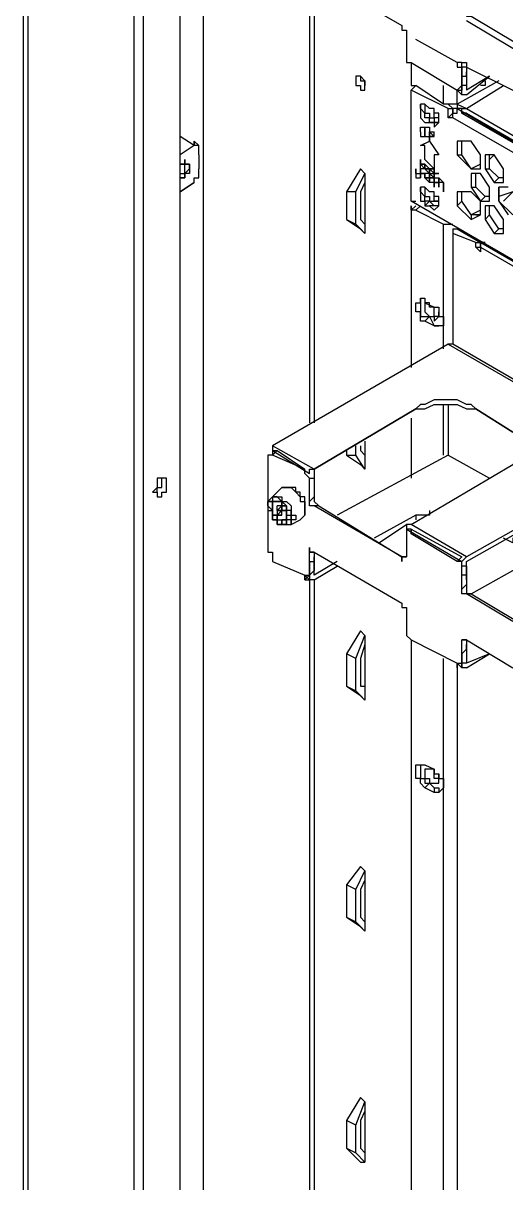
# Model space of a CAD drawing. Header units: millimetres. Extents: x 929 to 1725, y 58 to 532.
# Drawn here: x 1016.04 to 1028.27, y 135.07 to 164.45 of the extents above; entities that cross this region are included whole.
import ezdxf

# ---------------------------------------------------------------- set-up
doc = ezdxf.new("R2010")
doc.units = ezdxf.units.MM
doc.header["$MEASUREMENT"] = 0
doc.layers.add('TT-WIRE-EQPM', color=6, linetype='CONTINUOUS')

msp = doc.modelspace()

# ---------------------------------------------------------------- linework, layer by layer
at = {"layer": 'TT-WIRE-EQPM', "linetype": 'Continuous'}
for points in [[(1016.03762, 224.19909), (1016.03762, 94.98515)], [(1016.15466, 224.19909), (1016.15466, 94.86811)], [(1018.84662, 93.22953), (1018.84662, 222.67755)], [(1019.0807, 219.51742), (1019.0807, 96.27261)], [(1020.01704, 96.85782), (1020.01704, 219.04926)], [(1020.01704, 96.74077), (1020.01704, 219.04926)], [(1020.60224, 218.69813), (1020.60224, 99.78386)], [(1023.41124, 165.67828), (1025.63503, 164.39082), (1025.63503, 164.39082), (1025.63503, 164.27378), (1025.63503, 164.27378), (1025.63503, 164.27378), (1025.75207, 164.27378), (1025.75207, 164.15674), (1025.75207, 163.68858), (1025.75207, 163.57153), (1025.75207, 163.57153), (1025.75207, 163.45449), (1025.86912, 163.45449), (1027.03953, 162.75224), (1027.15657, 162.75224), (1027.15657, 162.86928), (1027.15657, 163.33745), (1027.15657, 163.33745), (1027.15657, 163.33745), (1027.15657, 163.45449), (1027.27362, 163.45449), (1027.27362, 163.33745), (1028.44403, 162.75224)], [(1027.27362, 165.32716), (1027.27362, 164.74195), (1027.27362, 164.74195), (1027.27362, 164.62491), (1027.27362, 164.62491), (1027.27362, 164.62491), (1027.39066, 164.62491), (1027.39066, 164.62491), (1028.56107, 163.92266)], [(1023.2942, 164.85899), (1023.2942, 154.32525)], [(1023.41124, 164.85899), (1023.41124, 154.32525)], [(1028.56107, 164.50787), (1028.56107, 164.39082), (1028.56107, 163.92266), (1028.56107, 163.92266), (1028.56107, 163.80562), (1028.44403, 163.80562), (1027.27362, 164.50787)], [(1027.03953, 163.45449), (1025.98616, 164.0397)], [(1025.86912, 163.45449), (1025.86912, 163.10337), (1025.86912, 162.98633), (1025.86912, 162.98633), (1025.86912, 162.86928), (1025.86912, 162.86928), (1025.98616, 162.86928)], [(1027.15657, 163.33745), (1027.15657, 163.33745), (1027.15657, 163.45449), (1027.03953, 163.45449), (1027.03953, 163.33745)], [(1027.27362, 163.45449), (1027.27362, 163.33745), (1027.27362, 162.86928)], [(1024.6987, 162.75224), (1024.6987, 162.86928), (1024.6987, 162.86928), (1024.6987, 162.86928), (1024.6987, 162.98633), (1024.6987, 162.98633), (1024.6987, 162.98633), (1024.58166, 163.10337), (1024.46462, 163.10337), (1024.46462, 162.98633), (1024.46462, 162.98633), (1024.46462, 162.98633), (1024.46462, 162.86928), (1024.46462, 162.86928), (1024.58166, 162.86928), (1024.58166, 162.75224), (1024.6987, 162.75224)], [(1024.58166, 163.10337), (1024.58166, 162.98633), (1024.6987, 162.98633), (1024.6987, 162.86928), (1024.6987, 162.86928), (1024.6987, 162.86928)], [(1027.03953, 163.33745), (1027.03953, 163.33745), (1027.03953, 163.33745), (1027.03953, 163.33745), (1027.03953, 163.33745), (1027.15657, 163.33745), (1027.15657, 163.22041), (1027.15657, 163.22041), (1027.15657, 163.10337), (1027.15657, 163.10337), (1027.27362, 163.10337), (1027.27362, 163.22041), (1027.27362, 163.22041)], [(1027.27362, 163.33745), (1027.15657, 163.33745)], [(1027.15657, 163.10337), (1027.15657, 162.75224)], [(1027.27362, 163.10337), (1027.27362, 162.75224)], [(1027.27362, 162.6352), (1027.85882, 163.10337)], [(1027.85882, 163.10337), (1027.27362, 162.75224)], [(1025.98616, 162.86928), (1025.86912, 162.75224)], [(1025.86912, 162.75224), (1025.98616, 162.86928)], [(1047.52181, 150.22879), (1026.92249, 162.04999), (1026.92249, 162.04999), (1026.80545, 162.04999), (1026.80545, 162.28408), (1025.86912, 162.75224)], [(1025.86912, 162.6352), (1025.86912, 162.75224), (1025.86912, 162.75224), (1025.86912, 162.75224)], [(1026.68841, 162.40112), (1025.98616, 162.86928)], [(1026.68841, 162.40112), (1026.68841, 162.86928)], [(1028.09291, 162.98633), (1027.03953, 162.40112)], [(1027.03953, 162.75224), (1027.15657, 162.86928)], [(1027.03953, 162.75224), (1027.15657, 162.6352)], [(1027.03953, 162.40112), (1027.03953, 162.75224)], [(1027.03953, 162.40112), (1027.03953, 162.75224)], [(1027.27362, 162.86928), (1027.15657, 162.86928)], [(1027.15657, 162.16703), (1027.15657, 162.28408), (1027.27362, 162.28408), (1027.27362, 162.28408), (1028.20995, 162.86928)], [(1027.27362, 162.6352), (1027.15657, 162.6352), (1027.15657, 162.75224)], [(1027.74178, 162.98633), (1027.74178, 162.86928), (1027.62474, 162.86928)], [(1025.86912, 160.06029), (1025.86912, 162.6352)], [(1026.22024, 162.40112), (1026.1032, 162.40112), (1026.1032, 162.40112), (1026.1032, 162.40112), (1026.1032, 162.28408), (1026.1032, 162.28408), (1026.1032, 162.28408), (1026.1032, 162.16703), (1026.1032, 162.16703), (1026.1032, 162.04999), (1026.1032, 162.04999), (1026.1032, 162.04999), (1026.22024, 161.93295), (1026.22024, 161.93295)], [(1026.33728, 161.93295), (1026.33728, 162.04999), (1026.22024, 162.04999), (1026.22024, 162.16703), (1026.22024, 162.16703), (1026.1032, 162.28408), (1026.1032, 162.28408), (1026.1032, 162.40112), (1026.1032, 162.40112)], [(1026.22024, 162.40112), (1026.22024, 162.16703), (1026.33728, 162.16703), (1026.33728, 162.04999), (1026.33728, 162.04999), (1026.45432, 162.04999), (1026.45432, 161.93295)], [(1026.33728, 162.28408), (1026.22024, 162.40112)], [(1026.57137, 162.04999), (1026.45432, 162.04999), (1026.45432, 162.16703), (1026.45432, 162.16703), (1026.45432, 162.16703), (1026.45432, 162.28408), (1026.45432, 162.28408), (1026.33728, 162.28408)], [(1026.33728, 161.93295), (1026.45432, 161.93295), (1026.45432, 161.81591), (1026.45432, 161.81591), (1026.57137, 161.93295), (1026.57137, 161.93295), (1026.57137, 161.93295), (1026.57137, 161.93295), (1026.57137, 162.04999), (1026.57137, 162.04999), (1026.57137, 162.16703), (1026.57137, 162.16703), (1026.45432, 162.16703), (1026.45432, 162.28408), (1026.45432, 162.28408), (1026.45432, 162.28408), (1026.33728, 162.28408)], [(1027.03953, 162.40112), (1026.68841, 162.40112)], [(1026.92249, 162.28408), (1026.80545, 162.40112)], [(1026.80545, 162.28408), (1026.92249, 162.28408)], [(1026.80545, 162.04999), (1026.92249, 162.16703)], [(1027.03953, 162.28408), (1026.92249, 162.28408), (1026.92249, 162.16703)], [(1026.92249, 162.04999), (1026.92249, 162.16703), (1027.03953, 162.16703), (1027.03953, 162.16703), (1027.03953, 162.28408)], [(1026.92249, 162.16703), (1026.92249, 162.28408)], [(1027.03953, 162.40112), (1027.27362, 162.28408)], [(1027.03953, 162.40112), (1027.03953, 162.40112), (1027.03953, 162.28408), (1027.03953, 162.28408)], [(1027.15657, 162.28408), (1027.03953, 162.28408), (1047.52181, 150.34583)], [(1027.15657, 162.28408), (1027.03953, 162.28408)], [(1047.52181, 150.46287), (1027.15657, 162.16703), (1047.52181, 150.46287)], [(1027.27362, 162.16703), (1027.15657, 162.16703), (1027.15657, 162.16703)], [(1027.27362, 162.28408), (1047.52181, 150.57991)], [(1027.27362, 162.16703), (1047.52181, 150.46287)], [(1026.22024, 161.93295), (1026.33728, 161.93295)], [(1026.22024, 161.93295), (1026.33728, 161.93295)], [(1026.45432, 161.93295), (1026.33728, 161.93295)], [(1026.45432, 161.93295), (1026.33728, 161.93295)], [(1026.45432, 161.93295), (1026.57137, 161.93295), (1026.57137, 162.04999), (1026.57137, 162.04999)], [(1026.57137, 161.93295), (1026.45432, 161.93295), (1026.45432, 161.93295), (1026.45432, 161.93295)], [(1020.36816, 161.34774), (1020.36816, 161.34774), (1020.36816, 161.34774), (1020.01704, 161.58183)], [(1026.1032, 161.81591), (1026.22024, 161.81591)], [(1026.1032, 161.69887), (1026.1032, 161.81591)], [(1026.1032, 161.69887), (1026.1032, 161.58183), (1026.22024, 161.58183), (1026.22024, 161.58183), (1026.33728, 161.58183), (1026.33728, 161.58183)], [(1026.22024, 161.81591), (1026.22024, 161.69887)], [(1026.22024, 161.58183), (1026.22024, 161.81591), (1026.33728, 161.81591), (1026.33728, 161.58183)], [(1026.22024, 161.69887), (1026.22024, 161.58183), (1026.22024, 161.58183)], [(1026.33728, 161.69887), (1026.45432, 161.69887)], [(1026.33728, 161.58183), (1026.33728, 161.69887)], [(1026.33728, 161.69887), (1026.33728, 161.58183)], [(1026.45432, 161.58183), (1026.33728, 161.69887)], [(1026.33728, 161.58183), (1026.45432, 161.58183)], [(1026.45432, 161.58183), (1026.33728, 161.58183), (1026.33728, 161.46478), (1026.33728, 161.58183)], [(1026.45432, 161.58183), (1026.45432, 161.58183), (1026.45432, 161.58183), (1026.45432, 161.58183), (1026.45432, 161.58183), (1026.45432, 161.69887), (1026.45432, 161.69887)], [(1020.36816, 161.34774), (1020.01704, 161.11366)], [(1020.36816, 161.34774), (1020.01704, 161.11366)], [(1020.36816, 161.46478), (1020.36816, 161.34774)], [(1020.36816, 161.34774), (1020.36816, 161.46478), (1020.4852, 161.34774)], [(1020.4852, 161.34774), (1020.36816, 161.34774)], [(1020.4852, 161.11366), (1020.4852, 161.34774)], [(1020.4852, 161.11366), (1020.4852, 161.34774)], [(1026.1032, 161.34774), (1026.33728, 161.46478), (1026.57137, 161.11366), (1026.45432, 161.11366), (1026.45432, 160.76253)], [(1026.22024, 160.99662), (1026.22024, 161.34774), (1026.1032, 161.34774)], [(1027.03953, 161.46478), (1027.03953, 161.11366)], [(1027.39066, 161.46478), (1027.03953, 161.46478)], [(1027.15657, 161.11366), (1027.15657, 161.46478)], [(1027.62474, 161.11366), (1027.39066, 161.46478)], [(1020.01704, 160.87958), (1020.13408, 160.87958), (1020.13408, 160.99662), (1020.13408, 160.99662), (1020.13408, 160.87958), (1020.25112, 160.87958), (1020.25112, 160.87958), (1020.25112, 160.76253), (1020.25112, 160.76253), (1020.25112, 160.76253), (1020.25112, 160.64549), (1020.13408, 160.64549), (1020.13408, 160.52845), (1020.13408, 160.52845), (1020.01704, 160.52845), (1020.01704, 160.52845)], [(1020.4852, 161.11366), (1020.4852, 160.76253)], [(1026.1032, 160.76253), (1026.1032, 160.99662), (1026.1032, 160.87958), (1026.1032, 160.87958), (1026.22024, 160.87958), (1026.22024, 160.87958), (1026.1032, 160.87958), (1026.22024, 160.76253), (1026.1032, 160.76253), (1026.1032, 160.76253), (1026.1032, 160.76253)], [(1026.45432, 160.76253), (1026.22024, 160.99662)], [(1027.03953, 161.11366), (1027.39066, 160.76253)], [(1027.03953, 161.11366), (1027.15657, 161.11366)], [(1027.39066, 160.76253), (1027.15657, 161.11366)], [(1027.62474, 160.76253), (1027.62474, 161.11366)], [(1027.74178, 161.11366), (1027.74178, 160.76253)], [(1027.97587, 161.11366), (1027.74178, 161.11366)], [(1027.97587, 161.11366), (1027.85882, 160.99662)], [(1027.85882, 160.76253), (1027.85882, 161.11366)], [(1028.20995, 160.76253), (1027.97587, 161.11366)], [(1020.01704, 160.52845), (1020.01704, 160.52845), (1020.01704, 160.52845), (1020.13408, 160.52845), (1020.13408, 160.64549), (1020.13408, 160.64549), (1020.25112, 160.76253), (1020.25112, 160.76253), (1020.25112, 160.76253), (1020.25112, 160.87958), (1020.25112, 160.87958), (1020.13408, 160.87958)], [(1020.01704, 160.64549), (1020.01704, 160.64549), (1020.01704, 160.64549), (1020.13408, 160.64549), (1020.13408, 160.76253), (1020.13408, 160.76253), (1020.13408, 160.76253), (1020.13408, 160.87958), (1020.13408, 160.87958), (1020.01704, 160.87958), (1020.01704, 160.87958)], [(1020.4852, 160.52845), (1020.4852, 160.76253)], [(1020.4852, 160.52845), (1020.4852, 160.76253)], [(1024.46462, 160.17733), (1024.6987, 160.64549), (1024.58166, 160.76253), (1024.23053, 160.17733)], [(1025.98616, 160.64549), (1025.98616, 160.76253)], [(1025.98616, 160.76253), (1025.98616, 160.64549)], [(1026.1032, 160.64549), (1026.1032, 160.76253), (1026.1032, 160.64549)], [(1026.1032, 160.52845), (1026.1032, 160.76253), (1026.1032, 160.76253)], [(1026.1032, 160.64549), (1026.22024, 160.64549), (1026.22024, 160.64549), (1026.1032, 160.64549), (1026.1032, 160.76253)], [(1026.1032, 160.64549), (1026.1032, 160.76253), (1026.1032, 160.64549)], [(1026.22024, 160.87958), (1026.33728, 160.76253), (1026.22024, 160.87958), (1026.22024, 160.76253)], [(1026.22024, 160.76253), (1026.22024, 160.87958)], [(1026.22024, 160.76253), (1026.33728, 160.76253), (1026.33728, 160.76253), (1026.22024, 160.76253), (1026.22024, 160.76253), (1026.33728, 160.64549), (1026.22024, 160.76253)], [(1026.33728, 160.76253), (1026.45432, 160.76253), (1026.33728, 160.76253), (1026.33728, 160.76253)], [(1026.33728, 160.64549), (1026.33728, 160.76253)], [(1026.33728, 160.76253), (1026.45432, 160.64549), (1026.33728, 160.76253), (1026.33728, 160.64549), (1026.45432, 160.64549), (1026.45432, 160.52845), (1026.33728, 160.64549)], [(1026.45432, 160.52845), (1026.45432, 160.76253), (1026.45432, 160.76253)], [(1026.45432, 160.64549), (1026.57137, 160.64549), (1026.57137, 160.64549), (1026.45432, 160.64549), (1026.45432, 160.76253), (1026.45432, 160.76253), (1026.45432, 160.64549)], [(1026.45432, 160.64549), (1026.45432, 160.76253)], [(1027.62474, 160.87958), (1027.39066, 160.76253)], [(1027.39066, 160.76253), (1027.62474, 160.76253)], [(1027.74178, 160.76253), (1027.97587, 160.41141)], [(1027.74178, 160.76253), (1027.85882, 160.76253)], [(1028.09291, 160.52845), (1027.85882, 160.76253)], [(1028.20995, 160.41141), (1028.20995, 160.76253)], [(1020.01704, 160.17733), (1020.36816, 160.41141), (1020.01704, 160.17733)], [(1020.36816, 160.41141), (1020.36816, 160.52845)], [(1020.36816, 160.52845), (1020.4852, 160.52845)], [(1024.6987, 160.41141), (1024.58166, 160.17733)], [(1024.6987, 160.64549), (1024.6987, 159.35804)], [(1024.6987, 160.41141), (1024.6987, 159.35804)], [(1025.98616, 160.64549), (1025.98616, 160.64549), (1026.1032, 160.64549)], [(1025.98616, 160.64549), (1025.98616, 160.64549), (1025.98616, 160.64549), (1025.98616, 160.52845), (1026.1032, 160.52845), (1026.1032, 160.64549)], [(1026.1032, 160.64549), (1026.1032, 160.64549), (1026.1032, 160.64549), (1026.1032, 160.52845), (1026.1032, 160.52845)], [(1026.22024, 160.52845), (1026.22024, 160.64549), (1026.22024, 160.64549)], [(1026.33728, 160.52845), (1026.33728, 160.52845), (1026.33728, 160.64549), (1026.22024, 160.64549), (1026.22024, 160.64549), (1026.22024, 160.52845)], [(1026.22024, 160.52845), (1026.33728, 160.52845), (1026.22024, 160.52845), (1026.22024, 160.64549)], [(1026.22024, 160.52845), (1026.33728, 160.52845)], [(1026.33728, 160.41141), (1026.22024, 160.52845)], [(1026.33728, 160.64549), (1026.33728, 160.52845)], [(1026.33728, 160.41141), (1026.33728, 160.64549)], [(1026.33728, 160.52845), (1026.33728, 160.41141)], [(1026.33728, 160.52845), (1026.33728, 160.41141), (1026.33728, 160.41141)], [(1026.33728, 160.52845), (1026.45432, 160.52845)], [(1026.33728, 160.41141), (1026.33728, 160.52845)], [(1026.45432, 160.52845), (1026.45432, 160.52845), (1026.33728, 160.52845), (1026.33728, 160.52845), (1026.45432, 160.52845), (1026.45432, 160.41141), (1026.45432, 160.41141), (1026.45432, 160.41141)], [(1026.45432, 160.41141), (1026.33728, 160.41141)], [(1026.45432, 160.64549), (1026.45432, 160.64549), (1026.45432, 160.52845)], [(1026.45432, 160.52845), (1026.45432, 160.52845), (1026.45432, 160.41141), (1026.45432, 160.52845)], [(1026.57137, 160.52845), (1026.57137, 160.29437), (1026.57137, 160.41141), (1026.45432, 160.41141), (1026.45432, 160.29437), (1026.45432, 160.52845)], [(1026.45432, 160.52845), (1026.57137, 160.52845)], [(1026.45432, 160.52845), (1026.45432, 160.41141)], [(1026.45432, 160.41141), (1026.57137, 160.41141)], [(1026.68841, 160.41141), (1026.57137, 160.41141), (1026.57137, 160.52845), (1026.68841, 160.41141), (1026.68841, 160.41141), (1026.68841, 160.17733)], [(1026.57137, 160.41141), (1026.57137, 160.52845)], [(1026.68841, 160.29437), (1026.68841, 160.41141)], [(1027.39066, 160.64549), (1027.39066, 160.29437)], [(1027.62474, 160.64549), (1027.39066, 160.64549)], [(1027.5077, 160.29437), (1027.5077, 160.64549)], [(1027.85882, 160.29437), (1027.62474, 160.64549)], [(1027.97587, 160.41141), (1028.09291, 160.52845)], [(1027.97587, 160.41141), (1028.20995, 160.41141)], [(1028.20995, 160.52845), (1028.09291, 160.52845)], [(1024.46462, 159.35804), (1024.46462, 160.17733), (1024.23053, 160.17733), (1024.23053, 159.47508), (1024.46462, 159.35804)], [(1024.58166, 160.17733), (1024.58166, 159.47508)], [(1026.22024, 160.29437), (1026.1032, 160.29437), (1026.1032, 160.29437), (1026.1032, 160.29437), (1026.1032, 160.17733), (1026.1032, 160.17733), (1026.1032, 160.17733), (1026.1032, 160.06029), (1026.1032, 160.06029), (1026.1032, 159.94324), (1026.1032, 159.94324), (1026.1032, 159.94324), (1026.22024, 159.94324), (1026.22024, 159.8262)], [(1026.33728, 159.94324), (1026.33728, 159.94324), (1026.33728, 159.94324), (1026.22024, 159.94324), (1026.22024, 160.06029), (1026.22024, 160.06029), (1026.1032, 160.17733), (1026.1032, 160.17733), (1026.1032, 160.29437), (1026.1032, 160.29437)], [(1026.22024, 160.29437), (1026.22024, 160.17733), (1026.22024, 160.06029), (1026.33728, 160.06029), (1026.33728, 159.94324), (1026.33728, 159.94324), (1026.45432, 159.94324), (1026.45432, 159.94324)], [(1026.33728, 160.17733), (1026.22024, 160.29437)], [(1026.57137, 159.94324), (1026.45432, 159.94324), (1026.45432, 160.06029), (1026.45432, 160.06029), (1026.45432, 160.06029), (1026.45432, 160.06029), (1026.45432, 160.17733), (1026.33728, 160.17733)], [(1026.33728, 159.8262), (1026.45432, 159.70916), (1026.45432, 159.70916), (1026.57137, 159.8262), (1026.57137, 159.8262), (1026.57137, 159.8262), (1026.57137, 159.94324), (1026.57137, 159.94324), (1026.57137, 159.94324), (1026.57137, 159.94324), (1026.57137, 160.06029), (1026.45432, 160.06029), (1026.45432, 160.17733), (1026.45432, 160.17733), (1026.45432, 160.17733), (1026.33728, 160.17733)], [(1026.68841, 160.17733), (1026.68841, 160.29437)], [(1027.03953, 160.17733), (1027.03953, 159.8262)], [(1027.39066, 160.17733), (1027.03953, 160.17733)], [(1027.15657, 159.94324), (1027.15657, 160.17733)], [(1027.39066, 160.29437), (1027.62474, 159.94324)], [(1027.39066, 160.29437), (1027.5077, 160.29437)], [(1027.62474, 159.94324), (1027.39066, 160.17733)], [(1027.74178, 160.06029), (1027.5077, 160.29437)], [(1027.85882, 159.94324), (1027.85882, 160.29437)], [(1028.09291, 160.29437), (1028.09291, 159.94324)], [(1028.32699, 160.29437), (1028.09291, 160.29437)], [(1028.09291, 159.94324), (1028.09291, 160.29437)], [(1028.44403, 160.17733), (1028.09291, 160.06029)], [(1028.20995, 159.94324), (1028.44403, 160.17733)], [(1025.86912, 159.94324), (1025.86912, 159.94324), (1025.86912, 159.94324), (1025.86912, 159.94324), (1025.86912, 160.06029), (1025.86912, 160.06029)], [(1025.86912, 159.94324), (1025.98616, 159.94324)], [(1047.52181, 147.41979), (1025.86912, 159.94324)], [(1025.98616, 159.70916), (1025.86912, 159.70916), (1025.86912, 159.8262), (1025.86912, 159.70916), (1025.86912, 159.70916), (1025.86912, 159.70916), (1025.86912, 159.59212)], [(1025.98616, 159.8262), (1025.86912, 159.70916)], [(1026.1032, 159.8262), (1025.98616, 159.70916), (1026.68841, 159.35804), (1026.92249, 159.35804)], [(1026.22024, 159.8262), (1026.33728, 159.94324)], [(1026.22024, 159.8262), (1026.33728, 159.8262)], [(1026.45432, 159.8262), (1026.33728, 159.94324)], [(1026.45432, 159.8262), (1026.33728, 159.8262)], [(1026.45432, 159.94324), (1026.57137, 159.94324), (1026.57137, 159.94324), (1026.57137, 159.94324)], [(1026.57137, 159.8262), (1026.45432, 159.8262), (1026.45432, 159.8262), (1026.45432, 159.8262)], [(1027.03953, 159.8262), (1027.15657, 159.94324)], [(1027.03953, 159.8262), (1027.39066, 159.47508)], [(1027.39066, 159.59212), (1027.15657, 159.94324)], [(1027.62474, 159.94324), (1027.74178, 160.06029)], [(1027.62474, 159.59212), (1027.62474, 159.94324)], [(1027.62474, 159.94324), (1027.85882, 159.94324)], [(1027.85882, 160.06029), (1027.74178, 160.06029)], [(1027.74178, 159.8262), (1027.74178, 159.47508)], [(1027.97587, 159.8262), (1027.74178, 159.8262)], [(1027.85882, 159.59212), (1027.85882, 159.8262)], [(1028.20995, 159.47508), (1027.97587, 159.8262)], [(1028.09291, 159.94324), (1028.32699, 159.59212)], [(1028.44403, 159.59212), (1028.09291, 159.94324)], [(1025.86912, 159.59212), (1025.86912, 155.72975)], [(1027.62474, 159.70916), (1027.39066, 159.59212)], [(1027.39066, 159.47508), (1027.62474, 159.59212)], [(1027.62474, 159.59212), (1027.39066, 159.59212)], [(1027.39066, 159.59212), (1027.39066, 159.47508)], [(1027.5077, 159.59212), (1027.62474, 159.59212)], [(1027.74178, 159.47508), (1027.85882, 159.59212)], [(1028.09291, 159.24099), (1027.85882, 159.59212)], [(1024.23053, 159.47508), (1024.58166, 159.24099), (1024.6987, 159.12395)], [(1024.6987, 159.12395), (1024.46462, 159.35804)], [(1024.58166, 159.47508), (1024.6987, 159.35804)], [(1024.6987, 159.35804), (1024.6987, 159.12395)], [(1026.68841, 156.19791), (1026.68841, 159.35804)], [(1026.92249, 159.24099), (1027.03953, 159.24099)], [(1026.92249, 159.24099), (1026.92249, 159.24099), (1026.92249, 159.12395)], [(1026.92249, 159.24099), (1026.92249, 156.31495)], [(1027.03953, 159.24099), (1027.62474, 158.88987), (1027.62474, 158.77283), (1027.62474, 158.77283), (1047.52181, 147.30275)], [(1027.74178, 159.47508), (1027.97587, 159.12395)], [(1028.09291, 159.24099), (1027.97587, 159.12395)], [(1028.20995, 159.24099), (1028.09291, 159.24099)], [(1028.20995, 159.12395), (1028.20995, 159.47508)], [(1027.62474, 158.77283), (1027.62474, 158.65579), (1027.5077, 158.77283), (1027.5077, 158.88987), (1026.92249, 159.12395), (1026.92249, 156.31495)], [(1027.97587, 159.12395), (1028.20995, 159.12395)], [(1027.5077, 158.88987), (1027.62474, 158.88987)], [(1027.5077, 158.77283), (1027.62474, 158.77283)], [(1027.74178, 158.88987), (1027.62474, 158.88987), (1047.52181, 147.41979)], [(1027.62474, 158.77283), (1027.62474, 158.77283), (1027.62474, 158.77283), (1027.62474, 158.77283), (1027.62474, 158.88987)], [(1027.62474, 158.88987), (1027.74178, 158.88987)], [(1027.62474, 158.77283), (1027.62474, 158.77283), (1027.62474, 158.77283), (1027.62474, 158.77283), (1027.62474, 158.88987)], [(1026.22024, 156.90016), (1026.22024, 156.90016), (1026.1032, 156.90016), (1026.1032, 157.0172), (1026.1032, 157.0172), (1026.1032, 157.0172), (1026.1032, 157.13424), (1025.98616, 157.13424), (1025.98616, 157.25129), (1025.98616, 157.36833), (1025.98616, 157.36833), (1026.1032, 157.36833), (1026.1032, 157.48537), (1026.22024, 157.48537), (1026.22024, 157.36833), (1026.45432, 157.25129), (1026.45432, 157.25129), (1026.45432, 157.25129), (1026.45432, 157.25129), (1026.45432, 157.25129), (1026.57137, 157.25129), (1026.57137, 157.13424), (1026.57137, 157.13424), (1026.57137, 157.0172), (1026.68841, 157.0172), (1026.68841, 156.90016), (1026.68841, 156.90016), (1026.68841, 156.78312), (1026.57137, 156.78312), (1026.57137, 156.78312), (1026.45432, 156.78312), (1026.22024, 156.90016), (1026.33728, 157.0172)], [(1026.1032, 157.48537), (1026.1032, 157.36833), (1026.1032, 157.36833), (1026.1032, 157.25129), (1026.1032, 157.25129), (1026.1032, 157.13424), (1026.1032, 157.13424), (1026.1032, 157.0172), (1026.22024, 157.0172), (1026.22024, 157.0172), (1026.22024, 157.0172), (1026.22024, 157.0172), (1026.33728, 157.0172), (1026.45432, 156.78312), (1026.57137, 156.78312)], [(1026.33728, 157.36833), (1026.22024, 157.36833), (1026.22024, 157.25129), (1026.22024, 157.25129), (1026.22024, 157.13424), (1026.22024, 157.13424), (1026.33728, 157.0172), (1026.33728, 157.0172), (1026.33728, 157.0172), (1026.45432, 157.0172)], [(1026.57137, 157.0172), (1026.45432, 157.0172), (1026.45432, 157.13424), (1026.45432, 157.13424), (1026.45432, 157.25129), (1026.45432, 157.25129), (1026.33728, 157.25129), (1026.33728, 157.36833)], [(1026.45432, 157.0172), (1026.45432, 156.90016), (1026.45432, 156.90016), (1026.57137, 157.0172), (1026.57137, 157.0172), (1026.57137, 157.13424), (1026.57137, 157.13424)], [(1026.80545, 156.31495), (1022.35787, 153.74004)], [(1047.52181, 144.37671), (1026.92249, 156.31495), (1026.80545, 156.31495), (1047.52181, 144.37671)], [(1027.5077, 154.67637), (1027.39066, 154.79341), (1027.27362, 154.79341), (1027.03953, 154.91045), (1026.45432, 154.91045), (1026.22024, 154.79341), (1026.1032, 154.79341), (1025.98616, 154.67637), (1025.98616, 154.67637), (1026.1032, 154.67637), (1026.22024, 154.67637), (1026.45432, 154.79341), (1026.57137, 154.79341), (1026.68841, 154.79341), (1026.92249, 154.79341), (1027.03953, 154.79341), (1027.27362, 154.67637), (1027.39066, 154.67637), (1027.5077, 154.67637)], [(1023.41124, 153.15483), (1025.98616, 154.67637)], [(1025.98616, 154.67637), (1023.41124, 153.15483)], [(1026.80545, 154.79341), (1026.80545, 153.50596), (1023.99645, 151.98441)], [(1026.68841, 153.50596), (1026.68841, 154.79341)], [(1028.44403, 154.09116), (1027.5077, 154.67637), (1027.5077, 154.67637), (1028.44403, 154.09116)], [(1025.86912, 154.44229), (1025.86912, 152.92075)], [(1025.86912, 151.75033), (1028.44403, 153.27187), (1028.56107, 153.38891), (1028.56107, 153.38891), (1028.67811, 153.38891), (1028.67811, 153.50596), (1028.67811, 153.50596), (1028.79516, 153.50596), (1028.79516, 153.623), (1028.79516, 153.74004), (1028.79516, 153.74004), (1028.79516, 153.85708), (1028.79516, 153.85708), (1028.67811, 153.97412), (1028.67811, 153.97412), (1028.56107, 154.09116), (1028.56107, 154.09116), (1028.44403, 154.09116)], [(1022.35787, 153.74004), (1022.35787, 153.74004), (1022.35787, 153.74004), (1022.35787, 153.623), (1023.2942, 153.03779), (1023.2942, 153.15483), (1023.2942, 153.15483), (1023.41124, 153.15483), (1022.35787, 153.74004)], [(1024.46462, 153.50596), (1024.46462, 153.74004)], [(1024.58166, 153.74004), (1024.58166, 153.623)], [(1024.6987, 153.85708), (1024.6987, 153.50596)], [(1024.6987, 153.85708), (1024.6987, 153.50596)], [(1023.41124, 152.2185), (1023.2942, 152.2185), (1023.2942, 152.2185), (1023.2942, 152.33554), (1023.2942, 152.33554), (1023.2942, 152.33554), (1023.2942, 152.92075), (1023.2942, 152.92075), (1023.17716, 153.03779), (1023.17716, 153.03779), (1023.17716, 153.03779), (1023.17716, 153.15483), (1023.17716, 153.15483), (1022.35787, 153.50596), (1022.35787, 153.50596), (1022.35787, 153.50596), (1022.24083, 153.50596), (1022.24083, 152.33554)], [(1022.35787, 153.623), (1022.35787, 153.50596)], [(1022.35787, 153.623), (1022.47491, 153.623), (1023.17716, 153.15483)], [(1022.47491, 153.623), (1022.35787, 153.50596)], [(1022.35787, 153.623), (1022.35787, 153.50596)], [(1024.23053, 153.623), (1024.23053, 153.50596), (1024.46462, 153.50596)], [(1024.23053, 153.50596), (1024.58166, 153.27187), (1024.6987, 153.15483)], [(1024.6987, 153.15483), (1024.46462, 153.50596)], [(1024.58166, 153.623), (1024.6987, 153.50596)], [(1024.6987, 153.50596), (1024.6987, 153.15483)], [(1026.80545, 153.50596), (1027.85882, 152.92075)], [(1023.41124, 153.15483), (1023.41124, 152.33554)], [(1019.43183, 152.45258), (1019.54887, 152.45258), (1019.54887, 152.56962), (1019.54887, 152.56962), (1019.66591, 152.56962), (1019.66591, 152.56962), (1019.66591, 152.68666), (1019.66591, 152.68666), (1019.66591, 152.80371), (1019.66591, 152.80371), (1019.66591, 152.92075), (1019.66591, 152.92075), (1019.54887, 152.92075), (1019.54887, 152.92075), (1019.43183, 152.92075), (1019.43183, 152.80371), (1019.43183, 152.80371), (1019.43183, 152.68666), (1019.43183, 152.68666), (1019.31479, 152.56962), (1019.31479, 152.56962), (1019.31479, 152.56962), (1019.43183, 152.56962), (1019.43183, 152.45258)], [(1019.43183, 152.56962), (1019.43183, 152.56962), (1019.43183, 152.56962), (1019.43183, 152.56962), (1019.43183, 152.68666), (1019.54887, 152.68666), (1019.54887, 152.80371), (1019.54887, 152.80371), (1019.54887, 152.92075)], [(1023.2942, 152.92075), (1023.41124, 152.92075)], [(1023.41124, 152.92075), (1023.41124, 152.45258), (1023.41124, 152.33554), (1023.41124, 152.33554), (1023.41124, 152.33554), (1023.52828, 152.2185), (1025.63503, 150.93104), (1025.75207, 150.93104)], [(1019.31479, 152.56962), (1019.43183, 152.56962)], [(1022.59195, 152.68666), (1022.35787, 152.45258), (1022.59195, 152.45258), (1022.59195, 152.45258), (1022.59195, 152.45258), (1022.59195, 152.33554), (1022.70899, 152.33554), (1022.70899, 152.33554), (1022.70899, 152.33554), (1022.82603, 152.2185), (1022.82603, 152.2185), (1022.82603, 152.10146), (1022.82603, 151.98441), (1022.94308, 151.98441), (1022.94308, 151.86737), (1022.82603, 151.86737), (1022.82603, 151.75033), (1022.82603, 151.75033), (1022.82603, 151.75033), (1023.06012, 151.86737)], [(1023.17716, 152.10146), (1023.17716, 152.33554), (1023.17716, 152.33554), (1023.17716, 152.45258), (1023.06012, 152.45258), (1023.06012, 152.56962), (1023.06012, 152.56962), (1022.94308, 152.56962), (1022.94308, 152.56962), (1022.94308, 152.56962), (1022.94308, 152.68666), (1022.59195, 152.68666), (1022.82603, 152.68666), (1022.94308, 152.56962), (1022.94308, 152.56962), (1022.94308, 152.56962), (1023.06012, 152.45258), (1023.06012, 152.45258), (1023.06012, 152.33554), (1023.17716, 152.33554), (1023.17716, 152.33554), (1023.17716, 152.2185), (1023.17716, 151.98441), (1023.17716, 151.98441), (1023.17716, 151.98441), (1023.06012, 151.86737), (1023.17716, 151.98441), (1023.17716, 151.98441), (1023.17716, 152.10146), (1023.17716, 152.10146)], [(1022.70899, 151.75033), (1022.70899, 151.75033), (1022.82603, 151.75033), (1022.82603, 152.10146), (1022.70899, 152.10146), (1022.70899, 152.2185), (1022.70899, 152.2185), (1022.59195, 152.33554), (1022.59195, 152.33554), (1022.59195, 152.33554), (1022.59195, 152.33554), (1022.59195, 152.33554), (1022.47491, 152.45258), (1022.35787, 152.45258), (1022.35787, 152.33554), (1022.35787, 152.33554), (1022.24083, 152.33554), (1022.24083, 152.10146), (1022.35787, 152.10146), (1022.35787, 151.98441), (1022.35787, 151.98441), (1022.35787, 151.98441), (1022.35787, 151.86737), (1022.47491, 151.86737), (1022.47491, 151.75033), (1022.59195, 151.75033), (1022.59195, 151.75033), (1022.70899, 151.75033)], [(1022.35787, 152.45258), (1022.35787, 152.45258), (1022.24083, 152.33554), (1022.24083, 152.33554), (1022.24083, 152.33554), (1022.24083, 152.2185), (1022.24083, 152.10146), (1022.35787, 152.10146), (1022.35787, 151.98441), (1022.35787, 151.98441), (1022.35787, 151.98441), (1022.35787, 151.86737), (1022.35787, 151.86737), (1022.47491, 151.86737), (1022.47491, 151.75033), (1022.47491, 151.75033), (1022.59195, 151.75033), (1022.59195, 151.75033), (1022.59195, 151.75033), (1022.70899, 151.75033), (1022.70899, 151.75033), (1022.82603, 151.75033)], [(1022.24083, 152.2185), (1022.24083, 152.33554), (1022.35787, 152.33554), (1022.35787, 152.33554), (1022.35787, 152.33554), (1022.47491, 152.33554), (1022.59195, 152.33554), (1022.59195, 152.33554), (1022.59195, 152.33554), (1022.59195, 152.2185), (1022.70899, 152.2185), (1022.70899, 152.10146), (1022.70899, 152.10146), (1022.70899, 151.86737), (1022.70899, 151.86737), (1022.70899, 151.75033), (1022.70899, 151.75033), (1022.59195, 151.75033), (1022.59195, 151.75033), (1022.59195, 151.75033), (1022.47491, 151.75033), (1022.47491, 151.86737), (1022.47491, 151.86737), (1022.35787, 151.86737), (1022.35787, 151.98441), (1022.35787, 151.98441), (1022.35787, 151.98441), (1022.35787, 151.98441), (1022.35787, 152.10146), (1022.24083, 152.2185), (1022.24083, 152.2185)], [(1022.59195, 151.86737), (1022.70899, 151.86737), (1022.70899, 151.98441), (1022.70899, 151.98441), (1022.70899, 152.10146), (1022.59195, 152.10146), (1022.59195, 152.10146), (1022.59195, 152.2185), (1022.59195, 152.2185), (1022.59195, 152.2185), (1022.59195, 152.33554), (1022.35787, 152.33554), (1022.35787, 152.2185), (1022.35787, 152.2185), (1022.35787, 152.10146), (1022.35787, 152.10146), (1022.35787, 151.98441), (1022.35787, 151.98441), (1022.47491, 151.98441), (1022.47491, 151.86737), (1022.59195, 151.86737), (1022.59195, 151.86737), (1022.59195, 151.86737), (1022.59195, 151.86737), (1022.70899, 151.86737)], [(1022.47491, 152.33554), (1022.35787, 152.33554)], [(1022.59195, 151.86737), (1022.70899, 151.86737), (1022.70899, 151.98441), (1022.70899, 151.98441), (1022.70899, 152.10146), (1022.59195, 152.10146), (1022.59195, 152.2185), (1022.59195, 152.2185), (1022.59195, 152.2185), (1022.59195, 152.33554), (1022.47491, 152.33554), (1022.47491, 152.33554), (1022.35787, 152.33554), (1022.35787, 152.33554), (1022.35787, 152.33554), (1022.35787, 152.2185), (1022.35787, 152.2185), (1022.35787, 152.10146), (1022.35787, 152.10146), (1022.35787, 151.98441), (1022.35787, 151.98441), (1022.35787, 151.98441), (1022.47491, 151.98441), (1022.47491, 151.86737), (1022.47491, 151.86737), (1022.47491, 151.86737), (1022.59195, 151.86737)], [(1022.35787, 152.33554), (1022.35787, 152.33554), (1022.35787, 152.2185), (1022.35787, 152.2185), (1022.35787, 152.10146), (1022.35787, 152.10146), (1022.35787, 152.10146)], [(1022.35787, 152.2185), (1022.35787, 152.2185), (1022.35787, 152.33554), (1022.35787, 152.33554)], [(1022.35787, 152.10146), (1022.35787, 152.10146), (1022.35787, 152.10146), (1022.35787, 152.2185), (1022.35787, 152.2185), (1022.35787, 152.2185), (1022.35787, 152.33554)], [(1022.47491, 152.33554), (1022.47491, 152.33554), (1022.35787, 152.33554), (1022.35787, 152.33554), (1022.35787, 152.33554), (1022.35787, 152.33554), (1022.47491, 152.33554), (1022.47491, 152.33554)], [(1022.35787, 152.33554), (1022.35787, 152.33554), (1022.35787, 152.33554), (1022.47491, 152.33554)], [(1022.35787, 152.33554), (1022.59195, 152.33554), (1022.59195, 152.33554), (1022.59195, 152.33554), (1022.59195, 152.2185), (1022.70899, 152.2185), (1022.70899, 152.2185), (1022.70899, 152.10146), (1022.70899, 151.98441), (1022.82603, 151.98441), (1022.82603, 151.86737), (1022.82603, 151.86737), (1022.70899, 151.86737), (1022.70899, 151.75033)], [(1022.59195, 152.2185), (1022.47491, 152.10146), (1022.47491, 152.2185)], [(1022.59195, 152.2185), (1022.47491, 152.2185)], [(1022.70899, 152.10146), (1022.70899, 152.2185), (1022.59195, 152.2185), (1022.59195, 152.2185), (1022.59195, 152.33554), (1022.59195, 152.33554), (1022.59195, 152.33554), (1022.59195, 152.2185), (1022.59195, 152.2185), (1022.59195, 152.10146), (1022.70899, 152.10146)], [(1022.59195, 152.10146), (1022.59195, 152.2185)], [(1023.41124, 152.45258), (1023.2942, 152.33554)], [(1028.44403, 149.29246), (1027.27362, 149.99471), (1027.27362, 149.99471), (1027.15657, 149.99471), (1027.15657, 149.99471), (1027.15657, 150.11175), (1027.15657, 150.11175), (1027.15657, 150.69696), (1027.15657, 150.69696), (1027.15657, 150.814), (1027.03953, 150.814), (1027.03953, 150.814), (1027.03953, 150.814), (1025.86912, 151.51625), (1025.86912, 151.63329), (1025.75207, 151.63329), (1025.75207, 151.51625), (1025.75207, 151.51625), (1025.75207, 150.93104), (1025.75207, 150.93104), (1025.63503, 150.93104), (1025.63503, 150.814), (1025.63503, 150.93104), (1025.63503, 150.93104), (1023.41124, 152.2185)], [(1023.52828, 152.2185), (1023.41124, 152.2185)], [(1029.96557, 152.45258), (1027.27362, 150.93104)], [(1027.27362, 150.46287), (1027.27362, 150.814), (1029.96557, 152.33554)], [(1022.24083, 152.10146), (1022.24083, 151.04808), (1022.24083, 151.04808), (1022.35787, 151.04808), (1022.35787, 150.93104), (1022.35787, 150.93104), (1022.35787, 150.93104), (1022.35787, 150.814), (1022.35787, 150.814), (1023.17716, 150.46287), (1023.17716, 150.34583), (1023.17716, 150.34583), (1023.17716, 150.46287), (1023.2942, 150.46287), (1023.2942, 150.46287), (1023.2942, 151.04808), (1023.2942, 151.04808), (1023.2942, 151.04808), (1023.2942, 151.16512), (1023.2942, 151.04808), (1023.41124, 151.04808), (1025.63503, 149.76062), (1025.63503, 149.76062), (1025.63503, 149.76062), (1025.63503, 149.76062), (1025.63503, 149.64358), (1025.75207, 149.64358), (1025.75207, 149.64358), (1025.75207, 149.05837), (1025.75207, 149.05837), (1025.75207, 148.94133), (1025.75207, 148.94133), (1025.86912, 148.82429), (1027.03953, 148.23908), (1027.03953, 148.23908), (1027.03953, 148.12204), (1027.03953, 148.23908), (1027.15657, 148.23908), (1027.15657, 148.23908), (1027.15657, 148.82429), (1027.15657, 148.82429), (1027.15657, 148.82429), (1027.15657, 148.82429), (1027.27362, 148.82429), (1027.27362, 148.82429), (1028.44403, 148.12204)], [(1022.35787, 151.98441), (1022.35787, 151.98441), (1022.35787, 151.98441), (1022.35787, 151.98441), (1022.35787, 151.86737), (1022.47491, 151.86737), (1022.47491, 151.86737), (1022.47491, 151.86737)], [(1022.47491, 151.86737), (1022.47491, 151.86737), (1022.47491, 151.98441), (1022.35787, 151.98441), (1022.35787, 151.98441), (1022.35787, 151.98441)], [(1022.59195, 152.10146), (1022.47491, 151.98441), (1022.47491, 151.98441)], [(1022.59195, 152.10146), (1022.47491, 152.10146), (1022.47491, 152.10146), (1022.47491, 151.98441)], [(1022.47491, 152.10146), (1022.59195, 152.10146)], [(1022.59195, 151.98441), (1022.59195, 151.98441), (1022.59195, 151.98441), (1022.47491, 151.98441), (1022.59195, 151.98441)], [(1022.59195, 151.98441), (1022.59195, 152.10146)], [(1022.70899, 151.86737), (1022.70899, 151.86737), (1022.70899, 151.86737), (1022.70899, 151.98441), (1022.70899, 151.98441), (1022.70899, 151.98441), (1022.70899, 152.10146)], [(1022.70899, 152.10146), (1022.70899, 151.98441), (1022.70899, 151.98441), (1022.70899, 151.98441), (1022.70899, 151.86737)], [(1022.70899, 151.98441), (1022.70899, 151.86737)], [(1025.98616, 151.98441), (1024.93278, 151.39921)], [(1026.33728, 152.10146), (1026.33728, 152.10146), (1026.33728, 151.98441), (1026.1032, 151.98441), (1026.1032, 151.98441), (1026.1032, 151.98441), (1025.98616, 151.98441), (1025.98616, 151.86737)], [(1022.59195, 151.86737), (1022.70899, 151.86737)], [(1022.59195, 151.86737), (1022.59195, 151.75033), (1022.70899, 151.75033), (1022.70899, 151.86737), (1022.59195, 151.86737), (1022.59195, 151.75033), (1022.59195, 151.86737), (1022.59195, 151.86737), (1022.59195, 151.75033)], [(1022.70899, 151.86737), (1022.59195, 151.86737)], [(1025.04982, 151.28216), (1025.75207, 151.75033)], [(1025.86912, 151.75033), (1025.75207, 151.75033), (1025.75207, 151.75033), (1025.75207, 151.63329), (1027.15657, 150.814), (1027.15657, 150.814), (1027.27362, 150.93104), (1025.86912, 151.75033)], [(1025.86912, 151.63329), (1025.75207, 151.63329)], [(1025.86912, 151.63329), (1025.86912, 151.63329), (1025.86912, 151.63329), (1027.15657, 150.93104)], [(1025.86912, 151.63329), (1025.86912, 151.51625)], [(1028.44403, 150.57991), (1028.56107, 150.57991), (1028.56107, 150.57991), (1028.67811, 150.69696), (1028.67811, 150.69696), (1028.67811, 150.69696), (1028.67811, 150.814), (1028.79516, 150.814), (1028.79516, 150.814), (1028.79516, 150.93104), (1028.79516, 151.04808), (1028.79516, 151.04808), (1028.79516, 151.16512), (1028.67811, 151.16512), (1028.67811, 151.16512), (1028.67811, 151.16512), (1028.67811, 151.28216), (1028.56107, 151.28216), (1028.56107, 151.39921), (1028.44403, 151.39921), (1028.44403, 151.28216), (1028.20995, 151.39921)], [(1023.41124, 151.04808), (1023.2942, 151.04808)], [(1023.41124, 151.04808), (1023.41124, 150.57991)], [(1023.2942, 150.814), (1023.41124, 150.814), (1023.41124, 150.814), (1023.41124, 150.93104)], [(1023.2942, 150.814), (1023.2942, 150.34583)], [(1023.99645, 150.814), (1023.41124, 150.46287), (1023.41124, 150.814)], [(1027.15657, 150.93104), (1027.03953, 150.814)], [(1027.15657, 150.46287), (1027.15657, 150.814)], [(1023.2942, 150.34583), (1023.17716, 150.46287)], [(1023.17716, 150.34583), (1023.2942, 150.46287)], [(1023.41124, 150.57991), (1023.2942, 150.46287)], [(1023.41124, 150.34583), (1023.99645, 150.69696)], [(1027.27362, 150.69696), (1027.15657, 150.69696)], [(1027.27362, 150.34583), (1027.27362, 150.46287), (1027.27362, 150.46287), (1027.15657, 150.46287)], [(1027.27362, 150.69696), (1027.27362, 150.22879), (1027.27362, 150.11175), (1027.27362, 150.11175), (1027.27362, 150.11175), (1027.27362, 149.99471), (1027.39066, 149.99471), (1027.39066, 149.99471), (1028.56107, 149.29246)], [(1027.39066, 149.99471), (1028.44403, 150.57991)], [(1023.17716, 150.34583), (1023.2942, 150.34583)], [(1023.2942, 150.34583), (1023.2942, 118.86164)], [(1023.41124, 150.34583), (1023.2942, 150.34583), (1023.2942, 150.34583)], [(1023.41124, 150.34583), (1023.41124, 118.86164)], [(1027.27362, 150.22879), (1027.15657, 150.11175)], [(1027.39066, 149.99471), (1027.27362, 149.99471)], [(1024.46462, 148.35612), (1024.6987, 148.94133), (1024.58166, 149.05837), (1024.23053, 148.47317)], [(1024.6987, 148.70725), (1024.58166, 148.35612)], [(1024.6987, 148.94133), (1024.6987, 147.65387)], [(1025.86912, 148.82429), (1025.86912, 120.26614)], [(1027.27362, 148.82429), (1027.15657, 148.82429)], [(1027.15657, 148.47317), (1027.27362, 148.59021), (1027.27362, 148.59021), (1027.27362, 148.70725)], [(1027.27362, 148.82429), (1027.27362, 148.82429), (1027.27362, 148.23908)], [(1024.46462, 147.53683), (1024.46462, 148.35612), (1024.23053, 148.47317), (1024.23053, 147.65387), (1024.46462, 147.53683)], [(1024.58166, 148.35612), (1024.58166, 147.65387)], [(1024.6987, 148.59021), (1024.6987, 147.65387)], [(1026.68841, 120.7343), (1026.68841, 148.35612)], [(1027.15657, 148.47317), (1027.15657, 148.12204)], [(1027.27362, 148.59021), (1027.27362, 148.23908)], [(1027.27362, 148.12204), (1027.85882, 148.47317)], [(1027.85882, 148.47317), (1027.27362, 148.23908)], [(1027.03953, 148.23908), (1027.03953, 122.1388)], [(1027.03953, 148.23908), (1027.15657, 148.12204)], [(1027.03953, 148.23908), (1027.15657, 148.23908)], [(1027.15657, 148.12204), (1027.15657, 148.23908)], [(1027.27362, 148.23908), (1027.15657, 148.23908)], [(1027.27362, 148.12204), (1027.15657, 148.12204), (1027.15657, 148.12204)], [(1024.23053, 147.65387), (1024.58166, 147.41979), (1024.6987, 147.30275)], [(1024.6987, 147.30275), (1024.46462, 147.53683)], [(1024.58166, 147.65387), (1024.6987, 147.65387)], [(1024.6987, 147.65387), (1024.6987, 147.30275)], [(1026.22024, 145.66417), (1026.45432, 145.54713), (1026.45432, 145.54713), (1026.45432, 145.54713), (1026.45432, 145.43008), (1026.57137, 145.43008), (1026.57137, 145.31304), (1026.57137, 145.31304), (1026.68841, 145.31304), (1026.68841, 145.196), (1026.68841, 145.196), (1026.68841, 145.07896), (1026.68841, 145.07896), (1026.57137, 144.96192), (1026.57137, 144.96192), (1026.45432, 144.96192), (1026.45432, 144.96192), (1026.45432, 144.96192), (1026.22024, 145.07896), (1026.1032, 145.196), (1026.1032, 145.196), (1026.1032, 145.31304), (1026.1032, 145.31304), (1025.98616, 145.31304), (1025.98616, 145.43008), (1025.98616, 145.54713), (1025.98616, 145.66417), (1026.1032, 145.66417), (1026.1032, 145.66417), (1026.1032, 145.66417), (1026.1032, 145.66417), (1026.22024, 145.66417)], [(1026.1032, 145.66417), (1026.1032, 145.66417), (1026.1032, 145.54713), (1026.1032, 145.54713), (1026.1032, 145.43008), (1026.1032, 145.43008), (1026.1032, 145.31304), (1026.1032, 145.31304), (1026.22024, 145.31304), (1026.22024, 145.196), (1026.33728, 145.196)], [(1026.33728, 145.54713), (1026.22024, 145.54713), (1026.22024, 145.54713), (1026.22024, 145.43008), (1026.22024, 145.31304), (1026.33728, 145.31304), (1026.33728, 145.31304), (1026.33728, 145.31304), (1026.33728, 145.196), (1026.45432, 145.196), (1026.45432, 145.196)], [(1026.57137, 145.31304), (1026.45432, 145.31304), (1026.45432, 145.31304), (1026.45432, 145.31304), (1026.45432, 145.31304), (1026.45432, 145.31304), (1026.45432, 145.54713), (1026.33728, 145.54713), (1026.33728, 145.54713)], [(1026.45432, 145.196), (1026.57137, 145.196), (1026.57137, 145.196), (1026.57137, 145.196), (1026.57137, 145.31304), (1026.57137, 145.43008)], [(1026.22024, 145.07896), (1026.33728, 145.196)], [(1026.33728, 145.196), (1026.45432, 145.07896), (1026.57137, 145.07896), (1026.57137, 144.96192), (1026.57137, 144.96192)], [(1026.45432, 145.07896), (1026.45432, 144.96192)], [(1024.46462, 142.50404), (1024.6987, 142.97221), (1024.58166, 143.08925), (1024.23053, 142.62109)], [(1024.6987, 142.97221), (1024.6987, 141.68475)], [(1024.46462, 141.68475), (1024.46462, 142.50404), (1024.23053, 142.62109), (1024.23053, 141.80179), (1024.46462, 141.68475)], [(1024.6987, 142.73813), (1024.58166, 142.50404)], [(1024.58166, 142.50404), (1024.58166, 141.80179)], [(1024.6987, 142.73813), (1024.6987, 141.68475)], [(1024.23053, 141.80179), (1024.58166, 141.56771), (1024.6987, 141.45067)], [(1024.6987, 141.45067), (1024.46462, 141.68475)], [(1024.58166, 141.80179), (1024.6987, 141.68475)], [(1024.6987, 141.68475), (1024.6987, 141.45067)], [(1024.46462, 136.53492), (1024.6987, 137.12013), (1024.58166, 137.23717), (1024.23053, 136.65196)], [(1024.6987, 137.12013), (1024.6987, 135.83267)], [(1024.46462, 135.83267), (1024.46462, 136.53492), (1024.23053, 136.65196), (1024.23053, 135.94971), (1024.46462, 135.83267)], [(1024.6987, 136.88605), (1024.58166, 136.65196)], [(1024.58166, 136.65196), (1024.58166, 135.94971)], [(1024.6987, 136.769), (1024.6987, 135.83267)], [(1024.23053, 135.94971), (1024.58166, 135.59859), (1024.6987, 135.59859)], [(1024.6987, 135.59859), (1024.46462, 135.83267)], [(1024.58166, 135.94971), (1024.6987, 135.83267)], [(1024.6987, 135.83267), (1024.6987, 135.59859)]]:
    msp.add_lwpolyline(points, dxfattribs=at)

doc.saveas('drawing.dxf')
